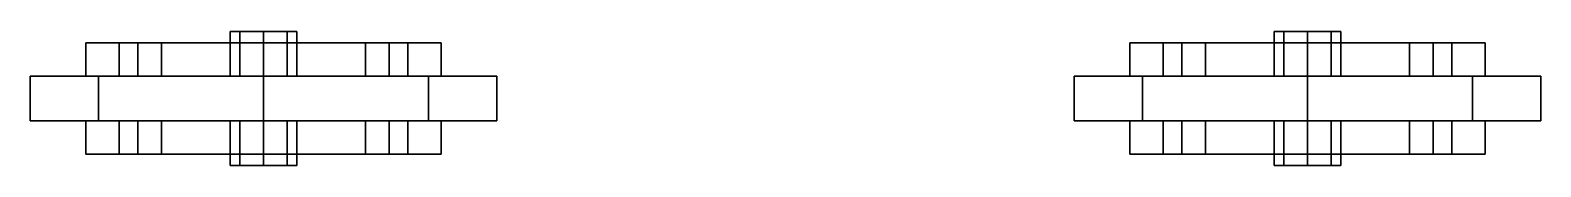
# Model space of a CAD drawing. Extents: x -0.68 to 0.68, y -3.4 to -3.28.
import ezdxf

# ---------------------------------------------------------------- set-up
doc = ezdxf.new("R2010")
doc.units = 0
doc.layers.add('WHEELS', color=2, linetype='CONTINUOUS')

msp = doc.modelspace()

# ---------------------------------------------------------------- linework, layer by layer
at = {"layer": 'WHEELS'}
for points in [[(-0.5831, -3.29, 0.9069), (-0.63, -3.29, 1.02), (-0.6, -3.29, 1.02), (-0.5619, -3.29, 0.9281)], [(-0.5831, -3.32, 0.9069), (-0.63, -3.32, 1.02), (-0.63, -3.29, 1.02), (-0.5831, -3.29, 0.9069)], [(-0.63, -3.29, 1.02), (-0.5831, -3.29, 1.1331), (-0.5619, -3.29, 1.1119), (-0.6, -3.29, 1.02)], [(-0.63, -3.32, 1.02), (-0.5831, -3.32, 1.1331), (-0.5831, -3.29, 1.1331), (-0.63, -3.29, 1.02)], [(-0.6, -3.32, 1.02), (-0.5619, -3.32, 0.9281), (-0.5619, -3.29, 0.9281), (-0.6, -3.29, 1.02)], [(-0.5619, -3.32, 1.1119), (-0.6, -3.32, 1.02), (-0.6, -3.29, 1.02), (-0.5619, -3.29, 1.1119)], [(-0.47, -3.29, 0.86), (-0.5831, -3.29, 0.9069), (-0.5619, -3.29, 0.9281), (-0.47, -3.29, 0.89)], [(-0.47, -3.32, 0.86), (-0.5831, -3.32, 0.9069), (-0.5831, -3.29, 0.9069), (-0.47, -3.29, 0.86)], [(-0.5831, -3.29, 1.1331), (-0.47, -3.29, 1.18), (-0.47, -3.29, 1.15), (-0.5619, -3.29, 1.1119)], [(-0.5831, -3.32, 1.1331), (-0.47, -3.32, 1.18), (-0.47, -3.29, 1.18), (-0.5831, -3.29, 1.1331)], [(-0.5619, -3.32, 0.9281), (-0.47, -3.32, 0.89), (-0.47, -3.29, 0.89), (-0.5619, -3.29, 0.9281)], [(-0.47, -3.32, 1.15), (-0.5619, -3.32, 1.1119), (-0.5619, -3.29, 1.1119), (-0.47, -3.29, 1.15)], [(-0.5, -3.32, 1.02), (-0.4912, -3.32, 1.0412), (-0.4912, -3.28, 1.0412), (-0.5, -3.28, 1.02)], [(-0.4912, -3.32, 0.9988), (-0.5, -3.32, 1.02), (-0.5, -3.28, 1.02), (-0.4912, -3.28, 0.9988)], [(-0.4912, -3.32, 1.0412), (-0.47, -3.32, 1.05), (-0.47, -3.28, 1.05), (-0.4912, -3.28, 1.0412)], [(-0.47, -3.32, 0.99), (-0.4912, -3.32, 0.9988), (-0.4912, -3.28, 0.9988), (-0.47, -3.28, 0.99)], [(-0.47, -3.32, 1.05), (-0.4488, -3.32, 1.0412), (-0.4488, -3.28, 1.0412), (-0.47, -3.28, 1.05)], [(-0.4488, -3.32, 0.9988), (-0.47, -3.32, 0.99), (-0.47, -3.28, 0.99), (-0.4488, -3.28, 0.9988)], [(-0.3781, -3.32, 1.1119), (-0.47, -3.32, 1.15), (-0.47, -3.29, 1.15), (-0.3781, -3.29, 1.1119)], [(-0.47, -3.32, 1.18), (-0.3569, -3.32, 1.1331), (-0.3569, -3.29, 1.1331), (-0.47, -3.29, 1.18)], [(-0.47, -3.29, 1.18), (-0.3569, -3.29, 1.1331), (-0.3781, -3.29, 1.1119), (-0.47, -3.29, 1.15)], [(-0.3569, -3.29, 0.9069), (-0.47, -3.29, 0.86), (-0.47, -3.29, 0.89), (-0.3781, -3.29, 0.9281)], [(-0.3569, -3.32, 0.9069), (-0.47, -3.32, 0.86), (-0.47, -3.29, 0.86), (-0.3569, -3.29, 0.9069)], [(-0.47, -3.32, 0.89), (-0.3781, -3.32, 0.9281), (-0.3781, -3.29, 0.9281), (-0.47, -3.29, 0.89)], [(-0.4488, -3.32, 1.0412), (-0.44, -3.32, 1.02), (-0.44, -3.28, 1.02), (-0.4488, -3.28, 1.0412)], [(-0.44, -3.32, 1.02), (-0.4488, -3.32, 0.9988), (-0.4488, -3.28, 0.9988), (-0.44, -3.28, 1.02)], [(-0.3569, -3.29, 1.1331), (-0.31, -3.29, 1.02), (-0.34, -3.29, 1.02), (-0.3781, -3.29, 1.1119)], [(-0.34, -3.32, 1.02), (-0.3781, -3.32, 1.1119), (-0.3781, -3.29, 1.1119), (-0.34, -3.29, 1.02)], [(-0.31, -3.29, 1.02), (-0.3569, -3.29, 0.9069), (-0.3781, -3.29, 0.9281), (-0.34, -3.29, 1.02)], [(-0.3781, -3.32, 0.9281), (-0.34, -3.32, 1.02), (-0.34, -3.29, 1.02), (-0.3781, -3.29, 0.9281)], [(-0.3569, -3.32, 1.1331), (-0.31, -3.32, 1.02), (-0.31, -3.29, 1.02), (-0.3569, -3.29, 1.1331)], [(-0.31, -3.32, 1.02), (-0.3569, -3.32, 0.9069), (-0.3569, -3.29, 0.9069), (-0.31, -3.29, 1.02)], [(0.3781, -3.29, 1.1119), (0.34, -3.29, 1.02), (0.31, -3.29, 1.02), (0.3569, -3.29, 1.1331)], [(0.3569, -3.29, 1.1331), (0.31, -3.29, 1.02), (0.31, -3.32, 1.02), (0.3569, -3.32, 1.1331)], [(0.34, -3.29, 1.02), (0.3781, -3.29, 0.9281), (0.3569, -3.29, 0.9069), (0.31, -3.29, 1.02)], [(0.31, -3.29, 1.02), (0.3569, -3.29, 0.9069), (0.3569, -3.32, 0.9069), (0.31, -3.32, 1.02)], [(0.34, -3.29, 1.02), (0.3781, -3.29, 1.1119), (0.3781, -3.32, 1.1119), (0.34, -3.32, 1.02)], [(0.3781, -3.29, 0.9281), (0.34, -3.29, 1.02), (0.34, -3.32, 1.02), (0.3781, -3.32, 0.9281)], [(0.47, -3.29, 1.18), (0.3569, -3.29, 1.1331), (0.3569, -3.32, 1.1331), (0.47, -3.32, 1.18)], [(0.47, -3.29, 1.15), (0.3781, -3.29, 1.1119), (0.3569, -3.29, 1.1331), (0.47, -3.29, 1.18)], [(0.3781, -3.29, 0.9281), (0.47, -3.29, 0.89), (0.47, -3.29, 0.86), (0.3569, -3.29, 0.9069)], [(0.3569, -3.29, 0.9069), (0.47, -3.29, 0.86), (0.47, -3.32, 0.86), (0.3569, -3.32, 0.9069)], [(0.3781, -3.29, 1.1119), (0.47, -3.29, 1.15), (0.47, -3.32, 1.15), (0.3781, -3.32, 1.1119)], [(0.47, -3.29, 0.89), (0.3781, -3.29, 0.9281), (0.3781, -3.32, 0.9281), (0.47, -3.32, 0.89)], [(0.4488, -3.28, 1.0412), (0.44, -3.28, 1.02), (0.44, -3.32, 1.02), (0.4488, -3.32, 1.0412)], [(0.44, -3.28, 1.02), (0.4488, -3.28, 0.9988), (0.4488, -3.32, 0.9988), (0.44, -3.32, 1.02)], [(0.47, -3.28, 1.05), (0.4488, -3.28, 1.0412), (0.4488, -3.32, 1.0412), (0.47, -3.32, 1.05)], [(0.4488, -3.28, 0.9988), (0.47, -3.28, 0.99), (0.47, -3.32, 0.99), (0.4488, -3.32, 0.9988)], [(0.4912, -3.28, 1.0412), (0.47, -3.28, 1.05), (0.47, -3.32, 1.05), (0.4912, -3.32, 1.0412)], [(0.47, -3.28, 0.99), (0.4912, -3.28, 0.9988), (0.4912, -3.32, 0.9988), (0.47, -3.32, 0.99)], [(0.47, -3.29, 0.89), (0.5619, -3.29, 0.9281), (0.5831, -3.29, 0.9069), (0.47, -3.29, 0.86)], [(0.47, -3.29, 0.86), (0.5831, -3.29, 0.9069), (0.5831, -3.32, 0.9069), (0.47, -3.32, 0.86)], [(0.5619, -3.29, 0.9281), (0.47, -3.29, 0.89), (0.47, -3.32, 0.89), (0.5619, -3.32, 0.9281)], [(0.5619, -3.29, 1.1119), (0.47, -3.29, 1.15), (0.47, -3.29, 1.18), (0.5831, -3.29, 1.1331)], [(0.5831, -3.29, 1.1331), (0.47, -3.29, 1.18), (0.47, -3.32, 1.18), (0.5831, -3.32, 1.1331)], [(0.47, -3.29, 1.15), (0.5619, -3.29, 1.1119), (0.5619, -3.32, 1.1119), (0.47, -3.32, 1.15)], [(0.5, -3.28, 1.02), (0.4912, -3.28, 1.0412), (0.4912, -3.32, 1.0412), (0.5, -3.32, 1.02)], [(0.4912, -3.28, 0.9988), (0.5, -3.28, 1.02), (0.5, -3.32, 1.02), (0.4912, -3.32, 0.9988)], [(0.5619, -3.29, 0.9281), (0.6, -3.29, 1.02), (0.63, -3.29, 1.02), (0.5831, -3.29, 0.9069)], [(0.6, -3.29, 1.02), (0.5619, -3.29, 0.9281), (0.5619, -3.32, 0.9281), (0.6, -3.32, 1.02)], [(0.6, -3.29, 1.02), (0.5619, -3.29, 1.1119), (0.5831, -3.29, 1.1331), (0.63, -3.29, 1.02)], [(0.5619, -3.29, 1.1119), (0.6, -3.29, 1.02), (0.6, -3.32, 1.02), (0.5619, -3.32, 1.1119)], [(0.5831, -3.29, 0.9069), (0.63, -3.29, 1.02), (0.63, -3.32, 1.02), (0.5831, -3.32, 0.9069)], [(0.63, -3.29, 1.02), (0.5831, -3.29, 1.1331), (0.5831, -3.32, 1.1331), (0.63, -3.32, 1.02)], [(-0.6185, -3.32, 0.8715), (-0.68, -3.32, 1.02), (-0.63, -3.32, 1.02), (-0.5831, -3.32, 0.9069)], [(-0.6185, -3.36, 0.8715), (-0.68, -3.36, 1.02), (-0.68, -3.32, 1.02), (-0.6185, -3.32, 0.8715)], [(-0.68, -3.32, 1.02), (-0.6185, -3.32, 1.1685), (-0.5831, -3.32, 1.1331), (-0.63, -3.32, 1.02)], [(-0.68, -3.36, 1.02), (-0.6185, -3.36, 1.1685), (-0.6185, -3.32, 1.1685), (-0.68, -3.32, 1.02)], [(-0.47, -3.32, 0.81), (-0.6185, -3.32, 0.8715), (-0.5831, -3.32, 0.9069), (-0.47, -3.32, 0.86)], [(-0.47, -3.36, 0.81), (-0.6185, -3.36, 0.8715), (-0.6185, -3.32, 0.8715), (-0.47, -3.32, 0.81)], [(-0.6185, -3.32, 1.1685), (-0.47, -3.32, 1.23), (-0.47, -3.32, 1.18), (-0.5831, -3.32, 1.1331)], [(-0.6185, -3.36, 1.1685), (-0.47, -3.36, 1.23), (-0.47, -3.32, 1.23), (-0.6185, -3.32, 1.1685)], [(-0.5, -3.32, 1.02), (-0.4912, -3.32, 0.9988), (-0.5619, -3.32, 0.9281), (-0.6, -3.32, 1.02)], [(-0.4912, -3.32, 1.0412), (-0.5, -3.32, 1.02), (-0.6, -3.32, 1.02), (-0.5619, -3.32, 1.1119)], [(-0.4912, -3.32, 0.9988), (-0.47, -3.32, 0.99), (-0.47, -3.32, 0.89), (-0.5619, -3.32, 0.9281)], [(-0.47, -3.32, 1.05), (-0.4912, -3.32, 1.0412), (-0.5619, -3.32, 1.1119), (-0.47, -3.32, 1.15)], [(-0.47, -3.36, 1.23), (-0.3215, -3.36, 1.1685), (-0.3215, -3.32, 1.1685), (-0.47, -3.32, 1.23)], [(-0.47, -3.32, 1.23), (-0.3215, -3.32, 1.1685), (-0.3569, -3.32, 1.1331), (-0.47, -3.32, 1.18)], [(-0.4488, -3.32, 1.0412), (-0.47, -3.32, 1.05), (-0.47, -3.32, 1.15), (-0.3781, -3.32, 1.1119)], [(-0.47, -3.32, 0.99), (-0.4488, -3.32, 0.9988), (-0.3781, -3.32, 0.9281), (-0.47, -3.32, 0.89)], [(-0.3215, -3.32, 0.8715), (-0.47, -3.32, 0.81), (-0.47, -3.32, 0.86), (-0.3569, -3.32, 0.9069)], [(-0.3215, -3.36, 0.8715), (-0.47, -3.36, 0.81), (-0.47, -3.32, 0.81), (-0.3215, -3.32, 0.8715)], [(-0.44, -3.32, 1.02), (-0.4488, -3.32, 1.0412), (-0.3781, -3.32, 1.1119), (-0.34, -3.32, 1.02)], [(-0.4488, -3.32, 0.9988), (-0.44, -3.32, 1.02), (-0.34, -3.32, 1.02), (-0.3781, -3.32, 0.9281)], [(-0.3215, -3.32, 1.1685), (-0.26, -3.32, 1.02), (-0.31, -3.32, 1.02), (-0.3569, -3.32, 1.1331)], [(-0.26, -3.32, 1.02), (-0.3215, -3.32, 0.8715), (-0.3569, -3.32, 0.9069), (-0.31, -3.32, 1.02)], [(-0.3215, -3.36, 1.1685), (-0.26, -3.36, 1.02), (-0.26, -3.32, 1.02), (-0.3215, -3.32, 1.1685)], [(-0.26, -3.36, 1.02), (-0.3215, -3.36, 0.8715), (-0.3215, -3.32, 0.8715), (-0.26, -3.32, 1.02)], [(0.3569, -3.32, 1.1331), (0.31, -3.32, 1.02), (0.26, -3.32, 1.02), (0.3215, -3.32, 1.1685)], [(0.3215, -3.32, 1.1685), (0.26, -3.32, 1.02), (0.26, -3.36, 1.02), (0.3215, -3.36, 1.1685)], [(0.31, -3.32, 1.02), (0.3569, -3.32, 0.9069), (0.3215, -3.32, 0.8715), (0.26, -3.32, 1.02)], [(0.26, -3.32, 1.02), (0.3215, -3.32, 0.8715), (0.3215, -3.36, 0.8715), (0.26, -3.36, 1.02)], [(0.47, -3.32, 1.23), (0.3215, -3.32, 1.1685), (0.3215, -3.36, 1.1685), (0.47, -3.36, 1.23)], [(0.47, -3.32, 1.18), (0.3569, -3.32, 1.1331), (0.3215, -3.32, 1.1685), (0.47, -3.32, 1.23)], [(0.3569, -3.32, 0.9069), (0.47, -3.32, 0.86), (0.47, -3.32, 0.81), (0.3215, -3.32, 0.8715)], [(0.3215, -3.32, 0.8715), (0.47, -3.32, 0.81), (0.47, -3.36, 0.81), (0.3215, -3.36, 0.8715)], [(0.34, -3.32, 1.02), (0.3781, -3.32, 1.1119), (0.4488, -3.32, 1.0412), (0.44, -3.32, 1.02)], [(0.3781, -3.32, 0.9281), (0.34, -3.32, 1.02), (0.44, -3.32, 1.02), (0.4488, -3.32, 0.9988)], [(0.3781, -3.32, 1.1119), (0.47, -3.32, 1.15), (0.47, -3.32, 1.05), (0.4488, -3.32, 1.0412)], [(0.47, -3.32, 0.89), (0.3781, -3.32, 0.9281), (0.4488, -3.32, 0.9988), (0.47, -3.32, 0.99)], [(0.5619, -3.32, 0.9281), (0.47, -3.32, 0.89), (0.47, -3.32, 0.99), (0.4912, -3.32, 0.9988)], [(0.47, -3.32, 0.86), (0.5831, -3.32, 0.9069), (0.6185, -3.32, 0.8715), (0.47, -3.32, 0.81)], [(0.47, -3.32, 0.81), (0.6185, -3.32, 0.8715), (0.6185, -3.36, 0.8715), (0.47, -3.36, 0.81)], [(0.47, -3.32, 1.15), (0.5619, -3.32, 1.1119), (0.4912, -3.32, 1.0412), (0.47, -3.32, 1.05)], [(0.5831, -3.32, 1.1331), (0.47, -3.32, 1.18), (0.47, -3.32, 1.23), (0.6185, -3.32, 1.1685)], [(0.6185, -3.32, 1.1685), (0.47, -3.32, 1.23), (0.47, -3.36, 1.23), (0.6185, -3.36, 1.1685)], [(0.6, -3.32, 1.02), (0.5619, -3.32, 0.9281), (0.4912, -3.32, 0.9988), (0.5, -3.32, 1.02)], [(0.5619, -3.32, 1.1119), (0.6, -3.32, 1.02), (0.5, -3.32, 1.02), (0.4912, -3.32, 1.0412)], [(0.5831, -3.32, 0.9069), (0.63, -3.32, 1.02), (0.68, -3.32, 1.02), (0.6185, -3.32, 0.8715)], [(0.63, -3.32, 1.02), (0.5831, -3.32, 1.1331), (0.6185, -3.32, 1.1685), (0.68, -3.32, 1.02)], [(0.6185, -3.32, 0.8715), (0.68, -3.32, 1.02), (0.68, -3.36, 1.02), (0.6185, -3.36, 0.8715)], [(0.68, -3.32, 1.02), (0.6185, -3.32, 1.1685), (0.6185, -3.36, 1.1685), (0.68, -3.36, 1.02)], [(-0.5831, -3.36, 0.9069), (-0.63, -3.36, 1.02), (-0.68, -3.36, 1.02), (-0.6185, -3.36, 0.8715)], [(-0.63, -3.36, 1.02), (-0.5831, -3.36, 1.1331), (-0.6185, -3.36, 1.1685), (-0.68, -3.36, 1.02)], [(-0.5831, -3.39, 0.9069), (-0.63, -3.39, 1.02), (-0.63, -3.36, 1.02), (-0.5831, -3.36, 0.9069)], [(-0.63, -3.39, 1.02), (-0.5831, -3.39, 1.1331), (-0.5831, -3.36, 1.1331), (-0.63, -3.36, 1.02)], [(-0.47, -3.36, 0.86), (-0.5831, -3.36, 0.9069), (-0.6185, -3.36, 0.8715), (-0.47, -3.36, 0.81)], [(-0.5831, -3.36, 1.1331), (-0.47, -3.36, 1.18), (-0.47, -3.36, 1.23), (-0.6185, -3.36, 1.1685)], [(-0.6, -3.36, 1.02), (-0.5619, -3.36, 0.9281), (-0.4912, -3.36, 0.9988), (-0.5, -3.36, 1.02)], [(-0.6, -3.39, 1.02), (-0.5619, -3.39, 0.9281), (-0.5619, -3.36, 0.9281), (-0.6, -3.36, 1.02)], [(-0.5619, -3.36, 1.1119), (-0.6, -3.36, 1.02), (-0.5, -3.36, 1.02), (-0.4912, -3.36, 1.0412)], [(-0.5619, -3.39, 1.1119), (-0.6, -3.39, 1.02), (-0.6, -3.36, 1.02), (-0.5619, -3.36, 1.1119)], [(-0.47, -3.39, 0.86), (-0.5831, -3.39, 0.9069), (-0.5831, -3.36, 0.9069), (-0.47, -3.36, 0.86)], [(-0.5831, -3.39, 1.1331), (-0.47, -3.39, 1.18), (-0.47, -3.36, 1.18), (-0.5831, -3.36, 1.1331)], [(-0.5619, -3.36, 0.9281), (-0.47, -3.36, 0.89), (-0.47, -3.36, 0.99), (-0.4912, -3.36, 0.9988)], [(-0.5619, -3.39, 0.9281), (-0.47, -3.39, 0.89), (-0.47, -3.36, 0.89), (-0.5619, -3.36, 0.9281)], [(-0.47, -3.36, 1.15), (-0.5619, -3.36, 1.1119), (-0.4912, -3.36, 1.0412), (-0.47, -3.36, 1.05)], [(-0.47, -3.39, 1.15), (-0.5619, -3.39, 1.1119), (-0.5619, -3.36, 1.1119), (-0.47, -3.36, 1.15)], [(-0.5, -3.4, 1.02), (-0.4912, -3.4, 1.0412), (-0.4912, -3.36, 1.0412), (-0.5, -3.36, 1.02)], [(-0.4912, -3.4, 0.9988), (-0.5, -3.4, 1.02), (-0.5, -3.36, 1.02), (-0.4912, -3.36, 0.9988)], [(-0.4912, -3.4, 1.0412), (-0.47, -3.4, 1.05), (-0.47, -3.36, 1.05), (-0.4912, -3.36, 1.0412)], [(-0.47, -3.4, 0.99), (-0.4912, -3.4, 0.9988), (-0.4912, -3.36, 0.9988), (-0.47, -3.36, 0.99)], [(-0.47, -3.4, 1.05), (-0.4488, -3.4, 1.0412), (-0.4488, -3.36, 1.0412), (-0.47, -3.36, 1.05)], [(-0.4488, -3.4, 0.9988), (-0.47, -3.4, 0.99), (-0.47, -3.36, 0.99), (-0.4488, -3.36, 0.9988)], [(-0.3781, -3.39, 1.1119), (-0.47, -3.39, 1.15), (-0.47, -3.36, 1.15), (-0.3781, -3.36, 1.1119)], [(-0.47, -3.39, 1.18), (-0.3569, -3.39, 1.1331), (-0.3569, -3.36, 1.1331), (-0.47, -3.36, 1.18)], [(-0.47, -3.36, 1.18), (-0.3569, -3.36, 1.1331), (-0.3215, -3.36, 1.1685), (-0.47, -3.36, 1.23)], [(-0.3781, -3.36, 1.1119), (-0.47, -3.36, 1.15), (-0.47, -3.36, 1.05), (-0.4488, -3.36, 1.0412)], [(-0.47, -3.36, 0.89), (-0.3781, -3.36, 0.9281), (-0.4488, -3.36, 0.9988), (-0.47, -3.36, 0.99)], [(-0.3569, -3.39, 0.9069), (-0.47, -3.39, 0.86), (-0.47, -3.36, 0.86), (-0.3569, -3.36, 0.9069)], [(-0.3569, -3.36, 0.9069), (-0.47, -3.36, 0.86), (-0.47, -3.36, 0.81), (-0.3215, -3.36, 0.8715)], [(-0.47, -3.39, 0.89), (-0.3781, -3.39, 0.9281), (-0.3781, -3.36, 0.9281), (-0.47, -3.36, 0.89)], [(-0.4488, -3.4, 1.0412), (-0.44, -3.4, 1.02), (-0.44, -3.36, 1.02), (-0.4488, -3.36, 1.0412)], [(-0.44, -3.4, 1.02), (-0.4488, -3.4, 0.9988), (-0.4488, -3.36, 0.9988), (-0.44, -3.36, 1.02)], [(-0.34, -3.36, 1.02), (-0.3781, -3.36, 1.1119), (-0.4488, -3.36, 1.0412), (-0.44, -3.36, 1.02)], [(-0.3781, -3.36, 0.9281), (-0.34, -3.36, 1.02), (-0.44, -3.36, 1.02), (-0.4488, -3.36, 0.9988)], [(-0.34, -3.39, 1.02), (-0.3781, -3.39, 1.1119), (-0.3781, -3.36, 1.1119), (-0.34, -3.36, 1.02)], [(-0.3781, -3.39, 0.9281), (-0.34, -3.39, 1.02), (-0.34, -3.36, 1.02), (-0.3781, -3.36, 0.9281)], [(-0.3569, -3.39, 1.1331), (-0.31, -3.39, 1.02), (-0.31, -3.36, 1.02), (-0.3569, -3.36, 1.1331)], [(-0.3569, -3.36, 1.1331), (-0.31, -3.36, 1.02), (-0.26, -3.36, 1.02), (-0.3215, -3.36, 1.1685)], [(-0.31, -3.39, 1.02), (-0.3569, -3.39, 0.9069), (-0.3569, -3.36, 0.9069), (-0.31, -3.36, 1.02)], [(-0.31, -3.36, 1.02), (-0.3569, -3.36, 0.9069), (-0.3215, -3.36, 0.8715), (-0.26, -3.36, 1.02)], [(0.3215, -3.36, 1.1685), (0.26, -3.36, 1.02), (0.31, -3.36, 1.02), (0.3569, -3.36, 1.1331)], [(0.26, -3.36, 1.02), (0.3215, -3.36, 0.8715), (0.3569, -3.36, 0.9069), (0.31, -3.36, 1.02)], [(0.3569, -3.36, 1.1331), (0.31, -3.36, 1.02), (0.31, -3.39, 1.02), (0.3569, -3.39, 1.1331)], [(0.31, -3.36, 1.02), (0.3569, -3.36, 0.9069), (0.3569, -3.39, 0.9069), (0.31, -3.39, 1.02)], [(0.47, -3.36, 1.23), (0.3215, -3.36, 1.1685), (0.3569, -3.36, 1.1331), (0.47, -3.36, 1.18)], [(0.3215, -3.36, 0.8715), (0.47, -3.36, 0.81), (0.47, -3.36, 0.86), (0.3569, -3.36, 0.9069)], [(0.44, -3.36, 1.02), (0.4488, -3.36, 1.0412), (0.3781, -3.36, 1.1119), (0.34, -3.36, 1.02)], [(0.34, -3.36, 1.02), (0.3781, -3.36, 1.1119), (0.3781, -3.39, 1.1119), (0.34, -3.39, 1.02)], [(0.4488, -3.36, 0.9988), (0.44, -3.36, 1.02), (0.34, -3.36, 1.02), (0.3781, -3.36, 0.9281)], [(0.3781, -3.36, 0.9281), (0.34, -3.36, 1.02), (0.34, -3.39, 1.02), (0.3781, -3.39, 0.9281)], [(0.47, -3.36, 1.18), (0.3569, -3.36, 1.1331), (0.3569, -3.39, 1.1331), (0.47, -3.39, 1.18)], [(0.3569, -3.36, 0.9069), (0.47, -3.36, 0.86), (0.47, -3.39, 0.86), (0.3569, -3.39, 0.9069)], [(0.3781, -3.36, 1.1119), (0.47, -3.36, 1.15), (0.47, -3.39, 1.15), (0.3781, -3.39, 1.1119)], [(0.4488, -3.36, 1.0412), (0.47, -3.36, 1.05), (0.47, -3.36, 1.15), (0.3781, -3.36, 1.1119)], [(0.47, -3.36, 0.99), (0.4488, -3.36, 0.9988), (0.3781, -3.36, 0.9281), (0.47, -3.36, 0.89)], [(0.47, -3.36, 0.89), (0.3781, -3.36, 0.9281), (0.3781, -3.39, 0.9281), (0.47, -3.39, 0.89)], [(0.4488, -3.36, 1.0412), (0.44, -3.36, 1.02), (0.44, -3.4, 1.02), (0.4488, -3.4, 1.0412)], [(0.44, -3.36, 1.02), (0.4488, -3.36, 0.9988), (0.4488, -3.4, 0.9988), (0.44, -3.4, 1.02)], [(0.47, -3.36, 1.05), (0.4488, -3.36, 1.0412), (0.4488, -3.4, 1.0412), (0.47, -3.4, 1.05)], [(0.4488, -3.36, 0.9988), (0.47, -3.36, 0.99), (0.47, -3.4, 0.99), (0.4488, -3.4, 0.9988)], [(0.4912, -3.36, 1.0412), (0.47, -3.36, 1.05), (0.47, -3.4, 1.05), (0.4912, -3.4, 1.0412)], [(0.47, -3.36, 0.99), (0.4912, -3.36, 0.9988), (0.4912, -3.4, 0.9988), (0.47, -3.4, 0.99)], [(0.4912, -3.36, 0.9988), (0.47, -3.36, 0.99), (0.47, -3.36, 0.89), (0.5619, -3.36, 0.9281)], [(0.47, -3.36, 0.86), (0.5831, -3.36, 0.9069), (0.5831, -3.39, 0.9069), (0.47, -3.39, 0.86)], [(0.47, -3.36, 0.81), (0.6185, -3.36, 0.8715), (0.5831, -3.36, 0.9069), (0.47, -3.36, 0.86)], [(0.5619, -3.36, 0.9281), (0.47, -3.36, 0.89), (0.47, -3.39, 0.89), (0.5619, -3.39, 0.9281)], [(0.47, -3.36, 1.05), (0.4912, -3.36, 1.0412), (0.5619, -3.36, 1.1119), (0.47, -3.36, 1.15)], [(0.5831, -3.36, 1.1331), (0.47, -3.36, 1.18), (0.47, -3.39, 1.18), (0.5831, -3.39, 1.1331)], [(0.6185, -3.36, 1.1685), (0.47, -3.36, 1.23), (0.47, -3.36, 1.18), (0.5831, -3.36, 1.1331)], [(0.47, -3.36, 1.15), (0.5619, -3.36, 1.1119), (0.5619, -3.39, 1.1119), (0.47, -3.39, 1.15)], [(0.5, -3.36, 1.02), (0.4912, -3.36, 1.0412), (0.4912, -3.4, 1.0412), (0.5, -3.4, 1.02)], [(0.4912, -3.36, 0.9988), (0.5, -3.36, 1.02), (0.5, -3.4, 1.02), (0.4912, -3.4, 0.9988)], [(0.5, -3.36, 1.02), (0.4912, -3.36, 0.9988), (0.5619, -3.36, 0.9281), (0.6, -3.36, 1.02)], [(0.4912, -3.36, 1.0412), (0.5, -3.36, 1.02), (0.6, -3.36, 1.02), (0.5619, -3.36, 1.1119)], [(0.6, -3.36, 1.02), (0.5619, -3.36, 0.9281), (0.5619, -3.39, 0.9281), (0.6, -3.39, 1.02)], [(0.5619, -3.36, 1.1119), (0.6, -3.36, 1.02), (0.6, -3.39, 1.02), (0.5619, -3.39, 1.1119)], [(0.5831, -3.36, 0.9069), (0.63, -3.36, 1.02), (0.63, -3.39, 1.02), (0.5831, -3.39, 0.9069)], [(0.6185, -3.36, 0.8715), (0.68, -3.36, 1.02), (0.63, -3.36, 1.02), (0.5831, -3.36, 0.9069)], [(0.63, -3.36, 1.02), (0.5831, -3.36, 1.1331), (0.5831, -3.39, 1.1331), (0.63, -3.39, 1.02)], [(0.68, -3.36, 1.02), (0.6185, -3.36, 1.1685), (0.5831, -3.36, 1.1331), (0.63, -3.36, 1.02)], [(-0.5619, -3.39, 0.9281), (-0.6, -3.39, 1.02), (-0.63, -3.39, 1.02), (-0.5831, -3.39, 0.9069)], [(-0.6, -3.39, 1.02), (-0.5619, -3.39, 1.1119), (-0.5831, -3.39, 1.1331), (-0.63, -3.39, 1.02)], [(-0.47, -3.39, 0.89), (-0.5619, -3.39, 0.9281), (-0.5831, -3.39, 0.9069), (-0.47, -3.39, 0.86)], [(-0.5619, -3.39, 1.1119), (-0.47, -3.39, 1.15), (-0.47, -3.39, 1.18), (-0.5831, -3.39, 1.1331)], [(-0.4488, -3.4, 1.0412), (-0.5, -3.4, 1.02), (-0.4912, -3.4, 0.9988), (-0.44, -3.4, 1.02)], [(-0.47, -3.4, 1.05), (-0.4912, -3.4, 1.0412), (-0.5, -3.4, 1.02), (-0.4488, -3.4, 1.0412)], [(-0.44, -3.4, 1.02), (-0.4912, -3.4, 0.9988), (-0.47, -3.4, 0.99), (-0.4488, -3.4, 0.9988)], [(-0.47, -3.39, 1.15), (-0.3781, -3.39, 1.1119), (-0.3569, -3.39, 1.1331), (-0.47, -3.39, 1.18)], [(-0.3781, -3.39, 0.9281), (-0.47, -3.39, 0.89), (-0.47, -3.39, 0.86), (-0.3569, -3.39, 0.9069)], [(-0.3781, -3.39, 1.1119), (-0.34, -3.39, 1.02), (-0.31, -3.39, 1.02), (-0.3569, -3.39, 1.1331)], [(-0.34, -3.39, 1.02), (-0.3781, -3.39, 0.9281), (-0.3569, -3.39, 0.9069), (-0.31, -3.39, 1.02)], [(0.3569, -3.39, 1.1331), (0.31, -3.39, 1.02), (0.34, -3.39, 1.02), (0.3781, -3.39, 1.1119)], [(0.31, -3.39, 1.02), (0.3569, -3.39, 0.9069), (0.3781, -3.39, 0.9281), (0.34, -3.39, 1.02)], [(0.47, -3.39, 1.18), (0.3569, -3.39, 1.1331), (0.3781, -3.39, 1.1119), (0.47, -3.39, 1.15)], [(0.3569, -3.39, 0.9069), (0.47, -3.39, 0.86), (0.47, -3.39, 0.89), (0.3781, -3.39, 0.9281)], [(0.47, -3.4, 1.05), (0.4488, -3.4, 1.0412), (0.44, -3.4, 1.02), (0.4912, -3.4, 1.0412)], [(0.4912, -3.4, 1.0412), (0.44, -3.4, 1.02), (0.4488, -3.4, 0.9988), (0.5, -3.4, 1.02)], [(0.5, -3.4, 1.02), (0.4488, -3.4, 0.9988), (0.47, -3.4, 0.99), (0.4912, -3.4, 0.9988)], [(0.47, -3.39, 0.86), (0.5831, -3.39, 0.9069), (0.5619, -3.39, 0.9281), (0.47, -3.39, 0.89)], [(0.5831, -3.39, 1.1331), (0.47, -3.39, 1.18), (0.47, -3.39, 1.15), (0.5619, -3.39, 1.1119)], [(0.5831, -3.39, 0.9069), (0.63, -3.39, 1.02), (0.6, -3.39, 1.02), (0.5619, -3.39, 0.9281)], [(0.63, -3.39, 1.02), (0.5831, -3.39, 1.1331), (0.5619, -3.39, 1.1119), (0.6, -3.39, 1.02)]]:
    msp.add_3dface(points, dxfattribs=at)

doc.saveas('drawing.dxf')
